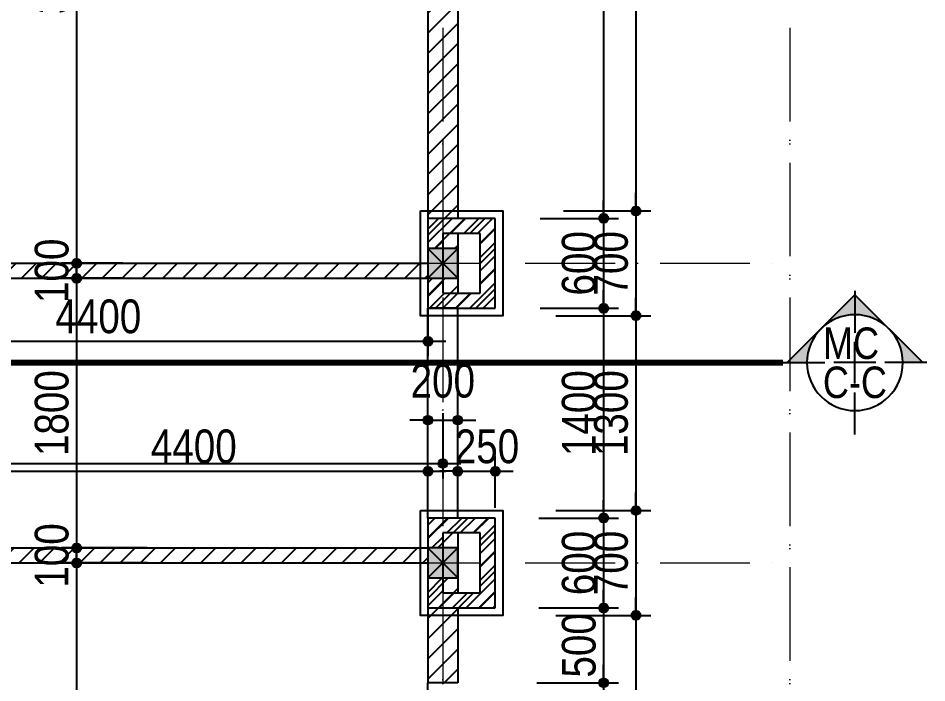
# Model space of a CAD drawing. Header units: millimetres. Extents: x 1201 to 176852, y 279 to 65351.
# Drawn here: x 36094 to 42160, y 15748 to 20184 of the extents above; entities that cross this region are included whole.
import ezdxf
from ezdxf.enums import TextEntityAlignment as Align

# ---------------------------------------------------------------- set-up
doc = ezdxf.new("R2010")
doc.units = ezdxf.units.MM
doc.linetypes.add('ACAD_ISO10W100', pattern=[18, 12, -3, 0, -3])
doc.linetypes.add('DASHED2', pattern=[0.375, 0.25, -0.125])
for name, color, linetype in [('009', 251, 'Continuous'), ('daucat', 220, 'Continuous'), ('DIM', 1, 'Continuous'), ('KYHIEU', 3, 'Continuous'), ('MEDIUM', 2, 'Continuous'), ('TUONG', 131, 'Continuous'), ('WALL', 4, 'Continuous')]:
    doc.layers.add(name, color=color, linetype=linetype)
for name, color, linetype, lineweight in [('CAY', 84, 'Continuous', 5), ('NET-THAY', 2, 'Continuous', 13), ('TRUC', 24, 'Continuous', 0)]:
    doc.layers.add(name, color=color, linetype=linetype, lineweight=lineweight)
doc.styles.add('HEL-CONDENSE', font='')
doc.styles.add('VNI-HELVE-CONDENSE', font='')
doc.styles.get('HEL-CONDENSE').set_extended_font_data('VNI-Helve-Condense')
doc.styles.get('VNI-HELVE-CONDENSE').set_extended_font_data('VNI-Helve-Condense')
doc.dimstyles.new('D100', dxfattribs={"dimtxt": 225, "dimasz": 1.2, "dimexe": 100, "dimexo": 0, "dimgap": 50, "dimtad": 1, "dimdec": 0, "dimzin": 13, "dimdsep": 46, "dimtxsty": 'HEL-CONDENSE', "dimblk": 'D50', "dimcen": 0, "dimclrd": 1, "dimclre": 1, "dimclrt": 7, "dimadec": 0, "dimazin": 0, "dimtfac": 1, "dimtdec": 0, "dimtmove": 0, "dimatfit": 3, "dimldrblk": 'D50', "dimfxl": 1, "dimtolj": 1, "dimtzin": 13, "dimarcsym": 0})
pattern_1 = [(45, (-1293494.614, -402769.946), (-44.9012806, 44.9012806), [])]
pattern_2 = [(45, (-1293072.07, -361212.86), (-67.351921, 67.351921), [])]

# ---------------------------------------------------------------- blocks, each defined once
blk = doc.blocks.new('A$C225A2996')
at = {"layer": 'WALL'}
blk.add_hatch(color=4, dxfattribs=at).paths.add_polyline_path([(531.4, 81.6), (731.4, 81.6), (731.4, 281.6), (531.4, 281.6)])
at = {"layer": 'WALL', "color": 4}
for p, q in [((531.4, 281.6), (731.4, 81.6)), ((531.4, 81.6), (731.4, 281.6))]:
    blk.add_line(p, q, dxfattribs=at)
blk.add_lwpolyline([(531.4, 81.6), (731.4, 81.6), (731.4, 281.6), (531.4, 281.6)], close=True, dxfattribs=at)
blk = doc.blocks.new('mc2')
at = {"layer": 'KYHIEU', "ltscale": 0.7}
h = blk.add_hatch(color=256, dxfattribs=at)
h.paths.add_polyline_path([(600, 400), (600, 565.7), (317.2, 282.8, -0.198912)])
h.paths.add_polyline_path([(200, 0, -0.198912), (317.2, 282.8), (34.3, 0)])
h.paths.add_polyline_path([(317.2, -282.8, -0.198912), (200, 0), (34.3, 0)])
h.paths.add_polyline_path([(600, -565.7), (600, -400, -0.198912), (317.2, -282.8)])
for p, q in [((600, 565.7), (34.3, 0)), ((600, 600), (600, 250)), ((600, -175), (600, 175)), ((0, 0), (350, 0)), ((600, -565.7), (34.3, 0)), ((775, 0), (425, 0)), ((1200, 0), (850, 0)), ((600, -600), (600, -250))]:
    blk.add_line(p, q, dxfattribs=at)
blk.add_circle((600, 0), 400, dxfattribs=at)
at = {"style": 'VNI-HELVE-CONDENSE'}
for height, p in [(300, (612, 182)), (225, (609, -187.5))]:
    blk.add_attdef('A', text='', height=height, dxfattribs=at).set_placement(p, align=Align.MIDDLE_CENTER)
blk = doc.blocks.new('D50')
at = {"layer": 'DIM'}
blk.add_hatch(color=256, dxfattribs=at).paths.add_polyline_path([(25, 0, 1), (-25, 0, 1)])
blk.add_line((25, 0), (100, 0), dxfattribs=at)
blk.add_circle((0, 0), 25, dxfattribs=at)
blk = doc.blocks.new('*D134')
at = {"layer": 'DEFPOINTS', "color": 0, "transparency": 16777216}
for p in [(39803.7, 22247.7), (39735.7, 18897.7), (40217.9, 18897.7)]:
    blk.add_point(p, dxfattribs=at)
at = {"layer": 'DIM', "color": 1, "lineweight": -2, "transparency": 16777216}
for p, q in [((39803.7, 22247.7), (40317.9, 22247.7)), ((40217.9, 22246.5), (40217.9, 18898.9)), ((39735.7, 18897.7), (40317.9, 18897.7))]:
    blk.add_line(p, q, dxfattribs=at)
at = {"layer": 'DIM', "color": 1, "lineweight": -2, "transparency": 16777216, "xscale": 1.199999999999999, "yscale": 1.199999999999999, "zscale": 1.199999999999999}
for p, rotation in [((40217.9, 22247.7), 90), ((40217.9, 18897.7), 270)]:
    blk.add_blockref('D50', p, dxfattribs=dict(at, rotation=rotation))
at = {"layer": 'DIM', "color": 7, "transparency": 16777216, "insert": (40053, 20572.7), "char_height": 225, "attachment_point": 5, "rotation": 90, "style": 'HEL-CONDENSE'}
blk.add_mtext('\\A1;3350', dxfattribs=at)
blk = doc.blocks.new('*D135')
at = {"layer": 'DEFPOINTS', "color": 0, "transparency": 16777216}
for p in [(39735.7, 18897.7), (39683, 18197.7), (40217.9, 18197.7)]:
    blk.add_point(p, dxfattribs=at)
at = {"layer": 'DIM', "color": 1, "lineweight": -2, "transparency": 16777216}
for p, q in [((39735.7, 18897.7), (40317.9, 18897.7)), ((40217.9, 18896.5), (40217.9, 18198.9)), ((39683, 18197.7), (40317.9, 18197.7))]:
    blk.add_line(p, q, dxfattribs=at)
at = {"layer": 'DIM', "color": 1, "lineweight": -2, "transparency": 16777216, "xscale": 1.199999999999999, "yscale": 1.199999999999999, "zscale": 1.199999999999999}
for p, rotation in [((40217.9, 18897.7), 90), ((40217.9, 18197.7), 270)]:
    blk.add_blockref('D50', p, dxfattribs=dict(at, rotation=rotation))
at = {"layer": 'DIM', "color": 7, "transparency": 16777216, "insert": (40053, 18547.7), "char_height": 225, "attachment_point": 5, "rotation": 90, "style": 'HEL-CONDENSE'}
blk.add_mtext('\\A1;700', dxfattribs=at)
blk = doc.blocks.new('*D136')
at = {"layer": 'DEFPOINTS', "color": 0, "transparency": 16777216}
for p in [(39683, 18197.7), (39683, 16897.7), (40217.9, 16897.7)]:
    blk.add_point(p, dxfattribs=at)
at = {"layer": 'DIM', "color": 1, "lineweight": -2, "transparency": 16777216}
for p, q in [((39683, 18197.7), (40317.9, 18197.7)), ((40217.9, 18196.5), (40217.9, 16898.9)), ((39683, 16897.7), (40317.9, 16897.7))]:
    blk.add_line(p, q, dxfattribs=at)
at = {"layer": 'DIM', "color": 1, "lineweight": -2, "transparency": 16777216, "xscale": 1.199999999999999, "yscale": 1.199999999999999, "zscale": 1.199999999999999}
for p, rotation in [((40217.9, 18197.7), 90), ((40217.9, 16897.7), 270)]:
    blk.add_blockref('D50', p, dxfattribs=dict(at, rotation=rotation))
at = {"layer": 'DIM', "color": 7, "transparency": 16777216, "insert": (40053, 17547.7), "char_height": 225, "attachment_point": 5, "rotation": 90, "style": 'HEL-CONDENSE'}
blk.add_mtext('\\A1;1300', dxfattribs=at)
blk = doc.blocks.new('*D137')
at = {"layer": 'DEFPOINTS', "color": 0, "transparency": 16777216}
for p in [(39683, 16897.7), (39683, 16197.7), (40217.9, 16197.7)]:
    blk.add_point(p, dxfattribs=at)
at = {"layer": 'DIM', "color": 1, "lineweight": -2, "transparency": 16777216}
for p, q in [((39683, 16897.7), (40317.9, 16897.7)), ((40217.9, 16896.5), (40217.9, 16198.9)), ((39683, 16197.7), (40317.9, 16197.7))]:
    blk.add_line(p, q, dxfattribs=at)
at = {"layer": 'DIM', "color": 1, "lineweight": -2, "transparency": 16777216, "xscale": 1.199999999999999, "yscale": 1.199999999999999, "zscale": 1.199999999999999}
for p, rotation in [((40217.9, 16897.7), 90), ((40217.9, 16197.7), 270)]:
    blk.add_blockref('D50', p, dxfattribs=dict(at, rotation=rotation))
at = {"layer": 'DIM', "color": 7, "transparency": 16777216, "insert": (40053, 16547.7), "char_height": 225, "attachment_point": 5, "rotation": 90, "style": 'HEL-CONDENSE'}
blk.add_mtext('\\A1;700', dxfattribs=at)
blk = doc.blocks.new('*D138')
at = {"layer": 'DEFPOINTS', "color": 0, "transparency": 16777216}
for p in [(39683, 16197.7), (39683, 12897.7), (40217.9, 12897.7)]:
    blk.add_point(p, dxfattribs=at)
at = {"layer": 'DIM', "color": 1, "lineweight": -2, "transparency": 16777216}
for p, q in [((39683, 16197.7), (40317.9, 16197.7)), ((40217.9, 16196.5), (40217.9, 12898.9)), ((39683, 12897.7), (40317.9, 12897.7))]:
    blk.add_line(p, q, dxfattribs=at)
at = {"layer": 'DIM', "color": 1, "lineweight": -2, "transparency": 16777216, "xscale": 1.199999999999999, "yscale": 1.199999999999999, "zscale": 1.199999999999999}
for p, rotation in [((40217.9, 16197.7), 90), ((40217.9, 12897.7), 270)]:
    blk.add_blockref('D50', p, dxfattribs=dict(at, rotation=rotation))
at = {"layer": 'DIM', "color": 7, "transparency": 16777216, "insert": (40053, 14547.7), "char_height": 225, "attachment_point": 5, "rotation": 90, "style": 'HEL-CONDENSE'}
blk.add_mtext('\\A1;3300', dxfattribs=at)
blk = doc.blocks.new('*D176')
at = {"layer": 'CAY', "color": 1, "lineweight": -2, "transparency": 16777216}
for p, q in [((5929.1, 17547.7), (5929.1, 17111.4)), ((38929.1, 17547.7), (38929.1, 17111.4)), ((5930.3, 17211.4), (38927.9, 17211.4))]:
    blk.add_line(p, q, dxfattribs=at)
at = {"layer": 'DEFPOINTS', "color": 0, "transparency": 16777216}
for p in [(5929.1, 17547.7), (38929.1, 17547.7), (38929.1, 17211.4)]:
    blk.add_point(p, dxfattribs=at)
at = {"layer": 'CAY', "color": 1, "lineweight": -2, "transparency": 16777216, "xscale": 1.199999999999999, "yscale": 1.199999999999999, "zscale": 1.199999999999999, "rotation": 180}
blk.add_blockref('D50', (5929.1, 17211.4), dxfattribs=at)
at = {"layer": 'CAY', "color": 1, "lineweight": -2, "transparency": 16777216, "xscale": 1.199999999999999, "yscale": 1.199999999999999, "zscale": 1.199999999999999}
blk.add_blockref('D50', (38929.1, 17211.4), dxfattribs=at)
at = {"layer": 'CAY', "color": 7, "transparency": 16777216, "insert": (22429.1, 17376.3), "char_height": 225, "attachment_point": 5, "style": 'HEL-CONDENSE'}
blk.add_mtext('\\A1;33000', dxfattribs=at)
blk = doc.blocks.new('*D623')
at = {"layer": 'DEFPOINTS', "color": 0, "transparency": 16777216}
for p in [(39579.2, 22297.7), (39579.2, 18847.7), (40002.8, 18847.7)]:
    blk.add_point(p, dxfattribs=at)
at = {"layer": 'DIM', "color": 1, "lineweight": -2, "transparency": 16777216}
for p, q in [((39579.2, 22297.7), (40102.8, 22297.7)), ((40002.8, 22296.5), (40002.8, 18848.9)), ((39579.2, 18847.7), (40102.8, 18847.7))]:
    blk.add_line(p, q, dxfattribs=at)
at = {"layer": 'DIM', "color": 1, "lineweight": -2, "transparency": 16777216, "xscale": 1.199999999999999, "yscale": 1.199999999999999, "zscale": 1.199999999999999}
for p, rotation in [((40002.8, 22297.7), 90), ((40002.8, 18847.7), 270)]:
    blk.add_blockref('D50', p, dxfattribs=dict(at, rotation=rotation))
at = {"layer": 'DIM', "color": 7, "transparency": 16777216, "insert": (39837.9, 20572.7), "char_height": 225, "attachment_point": 5, "rotation": 90, "style": 'HEL-CONDENSE'}
blk.add_mtext('\\A1;3450', dxfattribs=at)
blk = doc.blocks.new('*D624')
at = {"layer": 'DEFPOINTS', "color": 0, "transparency": 16777216}
for p in [(39579.2, 18847.7), (39579.2, 18247.7), (40002.8, 18247.7)]:
    blk.add_point(p, dxfattribs=at)
at = {"layer": 'DIM', "color": 1, "lineweight": -2, "transparency": 16777216}
for p, q in [((39579.2, 18847.7), (40102.8, 18847.7)), ((40002.8, 18846.5), (40002.8, 18248.9)), ((39579.2, 18247.7), (40102.8, 18247.7))]:
    blk.add_line(p, q, dxfattribs=at)
at = {"layer": 'DIM', "color": 1, "lineweight": -2, "transparency": 16777216, "xscale": 1.199999999999999, "yscale": 1.199999999999999, "zscale": 1.199999999999999}
for p, rotation in [((40002.8, 18847.7), 90), ((40002.8, 18247.7), 270)]:
    blk.add_blockref('D50', p, dxfattribs=dict(at, rotation=rotation))
at = {"layer": 'DIM', "color": 7, "transparency": 16777216, "insert": (39837.9, 18547.7), "char_height": 225, "attachment_point": 5, "rotation": 90, "style": 'HEL-CONDENSE'}
blk.add_mtext('\\A1;600', dxfattribs=at)
blk = doc.blocks.new('*D625')
at = {"layer": 'DEFPOINTS', "color": 0, "transparency": 16777216}
for p in [(39579.2, 18247.7), (39570, 16847.7), (40002.8, 16847.7)]:
    blk.add_point(p, dxfattribs=at)
at = {"layer": 'DIM', "color": 1, "lineweight": -2, "transparency": 16777216}
for p, q in [((39579.2, 18247.7), (40102.8, 18247.7)), ((40002.8, 18246.5), (40002.8, 16848.9)), ((39570, 16847.7), (40102.8, 16847.7))]:
    blk.add_line(p, q, dxfattribs=at)
at = {"layer": 'DIM', "color": 1, "lineweight": -2, "transparency": 16777216, "xscale": 1.199999999999999, "yscale": 1.199999999999999, "zscale": 1.199999999999999}
for p, rotation in [((40002.8, 18247.7), 90), ((40002.8, 16847.7), 270)]:
    blk.add_blockref('D50', p, dxfattribs=dict(at, rotation=rotation))
at = {"layer": 'DIM', "color": 7, "transparency": 16777216, "insert": (39837.9, 17547.7), "char_height": 225, "attachment_point": 5, "rotation": 90, "style": 'HEL-CONDENSE'}
blk.add_mtext('\\A1;1400', dxfattribs=at)
blk = doc.blocks.new('*D626')
at = {"layer": 'DEFPOINTS', "color": 0, "transparency": 16777216}
for p in [(39570, 16847.7), (39570, 16247.7), (40002.8, 16247.7)]:
    blk.add_point(p, dxfattribs=at)
at = {"layer": 'DIM', "color": 1, "lineweight": -2, "transparency": 16777216}
for p, q in [((39570, 16847.7), (40102.8, 16847.7)), ((40002.8, 16846.5), (40002.8, 16248.9)), ((39570, 16247.7), (40102.8, 16247.7))]:
    blk.add_line(p, q, dxfattribs=at)
at = {"layer": 'DIM', "color": 1, "lineweight": -2, "transparency": 16777216, "xscale": 1.199999999999999, "yscale": 1.199999999999999, "zscale": 1.199999999999999}
for p, rotation in [((40002.8, 16847.7), 90), ((40002.8, 16247.7), 270)]:
    blk.add_blockref('D50', p, dxfattribs=dict(at, rotation=rotation))
at = {"layer": 'DIM', "color": 7, "transparency": 16777216, "insert": (39837.9, 16547.7), "char_height": 225, "attachment_point": 5, "rotation": 90, "style": 'HEL-CONDENSE'}
blk.add_mtext('\\A1;600', dxfattribs=at)
blk = doc.blocks.new('*D627')
at = {"layer": 'DEFPOINTS', "color": 0, "transparency": 16777216}
for p in [(39570, 16247.7), (39556.7, 15747.7), (40002.8, 15747.7)]:
    blk.add_point(p, dxfattribs=at)
at = {"layer": 'DIM', "color": 1, "lineweight": -2, "transparency": 16777216}
for p, q in [((39570, 16247.7), (40102.8, 16247.7)), ((40002.8, 16246.5), (40002.8, 15748.9)), ((39556.7, 15747.7), (40102.8, 15747.7))]:
    blk.add_line(p, q, dxfattribs=at)
at = {"layer": 'DIM', "color": 1, "lineweight": -2, "transparency": 16777216, "xscale": 1.199999999999999, "yscale": 1.199999999999999, "zscale": 1.199999999999999}
for p, rotation in [((40002.8, 16247.7), 90), ((40002.8, 15747.7), 270)]:
    blk.add_blockref('D50', p, dxfattribs=dict(at, rotation=rotation))
at = {"layer": 'DIM', "color": 7, "transparency": 16777216, "insert": (39837.9, 15997.7), "char_height": 225, "attachment_point": 5, "rotation": 90, "style": 'HEL-CONDENSE'}
blk.add_mtext('\\A1;500', dxfattribs=at)
blk = doc.blocks.new('*D628')
at = {"layer": 'DEFPOINTS', "color": 0, "transparency": 16777216}
for p in [(39556.7, 15747.7), (39520.1, 13347.7), (40002.8, 13347.7)]:
    blk.add_point(p, dxfattribs=at)
at = {"layer": 'DIM', "color": 1, "lineweight": -2, "transparency": 16777216}
for p, q in [((39556.7, 15747.7), (40102.8, 15747.7)), ((40002.8, 15746.5), (40002.8, 13348.9)), ((39520.1, 13347.7), (40102.8, 13347.7))]:
    blk.add_line(p, q, dxfattribs=at)
at = {"layer": 'DIM', "color": 1, "lineweight": -2, "transparency": 16777216, "xscale": 1.199999999999999, "yscale": 1.199999999999999, "zscale": 1.199999999999999}
for p, rotation in [((40002.8, 15747.7), 90), ((40002.8, 13347.7), 270)]:
    blk.add_blockref('D50', p, dxfattribs=dict(at, rotation=rotation))
at = {"layer": 'DIM', "color": 7, "transparency": 16777216, "insert": (39837.9, 14547.7), "char_height": 225, "attachment_point": 5, "rotation": 90, "style": 'HEL-CONDENSE'}
blk.add_mtext('\\A1;2400', dxfattribs=at)
blk = doc.blocks.new('*D681')
at = {"layer": 'DEFPOINTS', "color": 0, "transparency": 16777216}
for p in [(36551.9, 22447.7), (36483.8, 18547.7), (36793.5, 18547.7)]:
    blk.add_point(p, dxfattribs=at)
at = {"layer": 'DIM', "color": 1, "lineweight": -2, "transparency": 16777216}
for p, q in [((36551.9, 22447.7), (36383.8, 22447.7)), ((36483.8, 22446.5), (36483.8, 18548.9)), ((36793.5, 18547.7), (36383.8, 18547.7))]:
    blk.add_line(p, q, dxfattribs=at)
at = {"layer": 'DIM', "color": 1, "lineweight": -2, "transparency": 16777216, "xscale": 1.199999999999999, "yscale": 1.199999999999999, "zscale": 1.199999999999999}
for p, rotation in [((36483.8, 22447.7), 90), ((36483.8, 18547.7), 270)]:
    blk.add_blockref('D50', p, dxfattribs=dict(at, rotation=rotation))
at = {"layer": 'DIM', "color": 7, "transparency": 16777216, "insert": (36318.9, 20497.7), "char_height": 225, "attachment_point": 5, "rotation": 90, "style": 'HEL-CONDENSE'}
blk.add_mtext('\\A1;3900', dxfattribs=at)
blk = doc.blocks.new('*D682')
at = {"layer": 'DEFPOINTS', "color": 0, "transparency": 16777216}
for p in [(36793.5, 18547.7), (36483.8, 18447.7), (36793.5, 18447.7)]:
    blk.add_point(p, dxfattribs=at)
at = {"layer": 'DIM', "color": 1, "lineweight": -2, "transparency": 16777216}
for p, q in [((36793.5, 18547.7), (36383.8, 18547.7)), ((36483.8, 18548.9), (36483.8, 18550.1)), ((36483.8, 18547.7), (36483.8, 18447.7)), ((36793.5, 18447.7), (36383.8, 18447.7)), ((36483.8, 18446.5), (36483.8, 18445.3))]:
    blk.add_line(p, q, dxfattribs=at)
at = {"layer": 'DIM', "color": 1, "lineweight": -2, "transparency": 16777216, "xscale": 1.199999999999999, "yscale": 1.199999999999999, "zscale": 1.199999999999999}
for p, rotation in [((36483.8, 18547.7), 270), ((36483.8, 18447.7), 90)]:
    blk.add_blockref('D50', p, dxfattribs=dict(at, rotation=rotation))
at = {"layer": 'DIM', "color": 7, "transparency": 16777216, "insert": (36318.9, 18497.7), "char_height": 225, "attachment_point": 5, "rotation": 90, "style": 'HEL-CONDENSE'}
blk.add_mtext('\\A1;100', dxfattribs=at)
blk = doc.blocks.new('*D683')
at = {"layer": 'DEFPOINTS', "color": 0, "transparency": 16777216}
for p in [(36793.5, 18447.7), (36483.8, 16647.7), (36955.7, 16647.7)]:
    blk.add_point(p, dxfattribs=at)
at = {"layer": 'DIM', "color": 1, "lineweight": -2, "transparency": 16777216}
for p, q in [((36793.5, 18447.7), (36383.8, 18447.7)), ((36483.8, 18446.5), (36483.8, 16648.9)), ((36955.7, 16647.7), (36383.8, 16647.7))]:
    blk.add_line(p, q, dxfattribs=at)
at = {"layer": 'DIM', "color": 1, "lineweight": -2, "transparency": 16777216, "xscale": 1.199999999999999, "yscale": 1.199999999999999, "zscale": 1.199999999999999}
for p, rotation in [((36483.8, 18447.7), 90), ((36483.8, 16647.7), 270)]:
    blk.add_blockref('D50', p, dxfattribs=dict(at, rotation=rotation))
at = {"layer": 'DIM', "color": 7, "transparency": 16777216, "insert": (36318.9, 17547.7), "char_height": 225, "attachment_point": 5, "rotation": 90, "style": 'HEL-CONDENSE'}
blk.add_mtext('\\A1;1800', dxfattribs=at)
blk = doc.blocks.new('*D684')
at = {"layer": 'DEFPOINTS', "color": 0, "transparency": 16777216}
for p in [(36955.7, 16647.7), (36483.8, 16547.7), (36955.7, 16547.7)]:
    blk.add_point(p, dxfattribs=at)
at = {"layer": 'DIM', "color": 1, "lineweight": -2, "transparency": 16777216}
for p, q in [((36955.7, 16647.7), (36383.8, 16647.7)), ((36483.8, 16648.9), (36483.8, 16650.1)), ((36483.8, 16647.7), (36483.8, 16547.7)), ((36955.7, 16547.7), (36383.8, 16547.7)), ((36483.8, 16546.5), (36483.8, 16545.3))]:
    blk.add_line(p, q, dxfattribs=at)
at = {"layer": 'DIM', "color": 1, "lineweight": -2, "transparency": 16777216, "xscale": 1.199999999999999, "yscale": 1.199999999999999, "zscale": 1.199999999999999}
for p, rotation in [((36483.8, 16647.7), 270), ((36483.8, 16547.7), 90)]:
    blk.add_blockref('D50', p, dxfattribs=dict(at, rotation=rotation))
at = {"layer": 'DIM', "color": 7, "transparency": 16777216, "insert": (36318.9, 16597.7), "char_height": 225, "attachment_point": 5, "rotation": 90, "style": 'HEL-CONDENSE'}
blk.add_mtext('\\A1;100', dxfattribs=at)
blk = doc.blocks.new('*D685')
at = {"layer": 'DEFPOINTS', "color": 0, "transparency": 16777216}
for p in [(36955.7, 16547.7), (36483.8, 8647.7), (36629.1, 8647.7)]:
    blk.add_point(p, dxfattribs=at)
at = {"layer": 'DIM', "color": 1, "lineweight": -2, "transparency": 16777216}
for p, q in [((36955.7, 16547.7), (36383.8, 16547.7)), ((36483.8, 16546.5), (36483.8, 8648.9)), ((36629.1, 8647.7), (36383.8, 8647.7))]:
    blk.add_line(p, q, dxfattribs=at)
at = {"layer": 'DIM', "color": 1, "lineweight": -2, "transparency": 16777216, "xscale": 1.199999999999999, "yscale": 1.199999999999999, "zscale": 1.199999999999999}
for p, rotation in [((36483.8, 16547.7), 90), ((36483.8, 8647.7), 270)]:
    blk.add_blockref('D50', p, dxfattribs=dict(at, rotation=rotation))
at = {"layer": 'DIM', "color": 7, "transparency": 16777216, "insert": (36318.9, 12597.7), "char_height": 225, "attachment_point": 5, "rotation": 90, "style": 'HEL-CONDENSE'}
blk.add_mtext('\\A1;7900', dxfattribs=at)
blk = doc.blocks.new('*D710')
at = {"layer": 'DEFPOINTS', "color": 0, "transparency": 16777216}
for p in [(38829.1, 17159.5), (38829.1, 16916.5), (34429.1, 16782.9)]:
    blk.add_point(p, dxfattribs=at)
at = {"layer": 'DIM', "color": 1, "lineweight": -2, "transparency": 16777216}
for p, q in [((34429.1, 16782.9), (34429.1, 17259.5)), ((38829.1, 16916.5), (38829.1, 17259.5)), ((34430.3, 17159.5), (38827.9, 17159.5))]:
    blk.add_line(p, q, dxfattribs=at)
at = {"layer": 'DIM', "color": 1, "lineweight": -2, "transparency": 16777216, "xscale": 1.199999999999999, "yscale": 1.199999999999999, "zscale": 1.199999999999999, "rotation": 180}
blk.add_blockref('D50', (34429.1, 17159.5), dxfattribs=at)
at = {"layer": 'DIM', "color": 1, "lineweight": -2, "transparency": 16777216, "xscale": 1.199999999999999, "yscale": 1.199999999999999, "zscale": 1.199999999999999}
blk.add_blockref('D50', (38829.1, 17159.5), dxfattribs=at)
at = {"layer": 'DIM', "color": 7, "transparency": 16777216, "insert": (37266.6, 17324.4), "char_height": 225, "attachment_point": 5, "style": 'HEL-CONDENSE'}
blk.add_mtext('\\A1;4400', dxfattribs=at)
blk = doc.blocks.new('*D711')
at = {"layer": 'DEFPOINTS', "color": 0, "transparency": 16777216}
for p in [(39029.1, 17500.8), (38829.1, 17257.9), (39029.1, 17257.9)]:
    blk.add_point(p, dxfattribs=at)
at = {"layer": 'DIM', "color": 1, "lineweight": -2, "transparency": 16777216}
for p, q in [((38829.1, 17257.9), (38829.1, 17600.8)), ((39029.1, 17257.9), (39029.1, 17600.8)), ((38830.3, 17500.8), (39027.9, 17500.8))]:
    blk.add_line(p, q, dxfattribs=at)
at = {"layer": 'DIM', "color": 1, "lineweight": -2, "transparency": 16777216, "xscale": 1.199999999999999, "yscale": 1.199999999999999, "zscale": 1.199999999999999, "rotation": 180}
blk.add_blockref('D50', (38829.1, 17500.8), dxfattribs=at)
at = {"layer": 'DIM', "color": 1, "lineweight": -2, "transparency": 16777216, "xscale": 1.199999999999999, "yscale": 1.199999999999999, "zscale": 1.199999999999999}
blk.add_blockref('D50', (39029.1, 17500.8), dxfattribs=at)
at = {"layer": 'DIM', "color": 7, "transparency": 16777216, "insert": (38929.1, 17762.5), "char_height": 225, "attachment_point": 5, "style": 'HEL-CONDENSE'}
blk.add_mtext('\\A1;200', dxfattribs=at)
blk = doc.blocks.new('*D712')
at = {"layer": 'DEFPOINTS', "color": 0, "transparency": 16777216}
for p in [(39279.1, 17159.5), (39029.1, 16916.5), (39279.1, 16916.5)]:
    blk.add_point(p, dxfattribs=at)
at = {"layer": 'DIM', "color": 1, "lineweight": -2, "transparency": 16777216}
for p, q in [((39029.1, 16916.5), (39029.1, 17259.5)), ((39279.1, 16916.5), (39279.1, 17259.5)), ((39030.3, 17159.5), (39277.9, 17159.5))]:
    blk.add_line(p, q, dxfattribs=at)
at = {"layer": 'DIM', "color": 1, "lineweight": -2, "transparency": 16777216, "xscale": 1.199999999999999, "yscale": 1.199999999999999, "zscale": 1.199999999999999, "rotation": 180}
blk.add_blockref('D50', (39029.1, 17159.5), dxfattribs=at)
at = {"layer": 'DIM', "color": 1, "lineweight": -2, "transparency": 16777216, "xscale": 1.199999999999999, "yscale": 1.199999999999999, "zscale": 1.199999999999999}
blk.add_blockref('D50', (39279.1, 17159.5), dxfattribs=at)
at = {"layer": 'DIM', "color": 7, "transparency": 16777216, "insert": (39223.8, 17324.4), "char_height": 225, "attachment_point": 5, "style": 'HEL-CONDENSE'}
blk.add_mtext('\\A1;250', dxfattribs=at)
blk = doc.blocks.new('*D546')
at = {"layer": 'DEFPOINTS', "color": 0, "linetype": 'Continuous', "transparency": 16777216}
for p in [(34429.1, 18447.7), (38829.1, 18447.7), (38829.1, 18027.2)]:
    blk.add_point(p, dxfattribs=at)
at = {"layer": 'DIM', "color": 1, "linetype": 'Continuous', "lineweight": -2, "transparency": 16777216}
for p, q in [((34429.1, 18447.7), (34429.1, 17927.2)), ((38829.1, 18447.7), (38829.1, 17927.2)), ((34430.3, 18027.2), (38827.9, 18027.2))]:
    blk.add_line(p, q, dxfattribs=at)
at = {"layer": 'DIM', "color": 1, "linetype": 'Continuous', "lineweight": -2, "transparency": 16777216, "xscale": 1.199999999999999, "yscale": 1.199999999999999, "zscale": 1.199999999999999, "rotation": 180}
blk.add_blockref('D50', (34429.1, 18027.2), dxfattribs=at)
at = {"layer": 'DIM', "color": 1, "linetype": 'Continuous', "lineweight": -2, "transparency": 16777216, "xscale": 1.199999999999999, "yscale": 1.199999999999999, "zscale": 1.199999999999999}
blk.add_blockref('D50', (38829.1, 18027.2), dxfattribs=at)
at = {"layer": 'DIM', "color": 7, "linetype": 'Continuous', "transparency": 16777216, "insert": (36629.1, 18192.1), "char_height": 225, "attachment_point": 5, "style": 'HEL-CONDENSE'}
blk.add_mtext('\\A1;4400', dxfattribs=at)

msp = doc.modelspace()

# ---------------------------------------------------------------- hatches: boundary and pattern name
at = {"layer": '009'}
h = msp.add_hatch(dxfattribs=at)
h.set_pattern_fill('ANSI31', color=256, scale=30, style=0)
h.set_pattern_definition(pattern_2)
h.paths.add_polyline_path([(38829.078, 22647.694), (38629.078, 22647.694), (38629.078, 22797.694), (39179.078, 22797.694), (39179.078, 22397.694), (39029.078, 22397.694), (39029.078, 22447.694), (38829.078, 22447.694), (38829.078, 22022.2), (39029.078, 22022.2), (39029.078, 22297.694), (39279.078, 22297.694), (39279.078, 22897.694), (38729.078, 22897.694), (38529.078, 22897.694), (38529.078, 22647.694), (38141.45, 22647.694), (38141.45, 22447.694), (38829.078, 22447.694)])
h.paths.add_polyline_path([(39029.078, 22022.2), (38829.078, 22022.2), (38829.078, 18647.694), (39029.078, 18647.694), (39029.078, 18747.694), (39179.078, 18747.694), (39179.078, 18347.694), (39029.078, 18347.694), (39029.078, 18447.694), (38829.078, 18447.694), (38829.078, 18247.694), (39029.078, 18247.694), (39279.078, 18247.694), (39279.078, 18847.694), (39029.078, 18847.694)])
h.paths.add_polyline_path([(39279.078, 16847.694), (39029.078, 16847.694), (38829.078, 16847.694), (38829.078, 16647.694), (39029.078, 16647.694), (39029.078, 16747.694), (39179.078, 16747.694), (39179.078, 16347.694), (39029.078, 16347.694), (39029.078, 16447.694), (38829.078, 16447.694), (38829.078, 15747.694), (39029.078, 15747.694), (39029.078, 16247.694), (39279.078, 16247.694)])
h.paths.add_polyline_path([(38829.078, 16647.694), (34429.078, 16647.694), (34429.078, 16547.694), (38829.078, 16547.694)])
h.paths.add_polyline_path([(36147.712, 16332.344), (36147.712, 16863.044), (36490.012, 16863.044), (36490.012, 16332.344)], flags=9)
h = msp.add_hatch(dxfattribs=at)
h.set_pattern_fill('ANSI31', color=256, scale=20, style=0)
h.set_pattern_definition(pattern_1)
h.paths.add_polyline_path([(38529.078, 22897.694), (38529.078, 22297.694), (39279.078, 22297.694), (39279.078, 22897.694)])
h.paths.add_polyline_path([(39179.078, 22797.694), (39179.078, 22397.694), (38629.078, 22397.694), (38629.078, 22797.694)], flags=16)
h.paths.add_polyline_path([(39029.078, 22647.694), (39029.078, 22447.694), (38829.078, 22447.694), (38829.078, 22647.694)], flags=0)
h.paths.add_polyline_path([(39279.078, 18847.694), (38829.078, 18847.694), (38829.078, 18647.694), (38929.078, 18647.694), (38929.078, 18747.694), (39179.078, 18747.694), (39179.078, 18347.694), (38929.078, 18347.694), (38929.078, 18447.694), (38829.078, 18447.694), (38829.078, 18247.694), (39279.078, 18247.694)])
h = msp.add_hatch(dxfattribs=at)
h.set_pattern_fill('ANSI31', color=256, scale=30, style=0)
h.set_pattern_definition(pattern_2)
h.paths.add_polyline_path([(32829.078, 22647.694), (32729.078, 22647.694), (32729.078, 22747.694), (33129.078, 22747.694), (33129.078, 22647.694), (33029.078, 22647.694), (33029.078, 22447.694), (33604.696, 22447.694), (33604.696, 22647.694), (33229.078, 22647.694), (33229.078, 22847.694), (32629.078, 22847.694), (32629.078, 22647.694), (32349.087, 22647.694), (32349.087, 22447.694), (32829.078, 22447.694)])
h.paths.add_polyline_path([(32349.087, 22647.694), (32129.078, 22647.694), (32129.078, 22447.694), (32349.087, 22447.694)])
h.paths.add_polyline_path([(32929.078, 22022.2), (32829.078, 22022.2), (32829.078, 18647.694), (32929.078, 18647.694)])
h.paths.add_polyline_path([(32829.078, 18547.694), (31429.078, 18547.694), (30029.078, 18547.694), (30029.078, 18447.694), (31429.078, 18447.694), (32829.078, 18447.694)])
h.paths.add_polyline_path([(33229.078, 18547.694), (33029.078, 18547.694), (33029.078, 18447.694), (33229.078, 18447.694)])
h.paths.add_polyline_path([(38829.078, 18547.694), (34429.078, 18547.694), (34429.078, 18447.694), (38829.078, 18447.694)])
h.paths.add_polyline_path([(36679.078, 22647.694), (36179.078, 22647.694), (36179.078, 22847.694), (35579.078, 22847.694), (35579.078, 22647.694), (35079.078, 22647.694), (35079.078, 22447.694), (36679.078, 22447.694)])
h.paths.add_polyline_path([(35679.078, 22647.694), (35679.078, 22747.694), (36079.078, 22747.694), (36079.078, 22647.694)], flags=17)
h.paths.add_polyline_path([(36147.712, 18232.344), (36147.712, 18763.044), (36490.012, 18763.044), (36490.012, 18232.344)], flags=9)
h.paths.add_polyline_path([(36147.712, 22277.844), (36147.712, 22817.544), (36490.012, 22817.544), (36490.012, 22277.844)], flags=9)
h = msp.add_hatch(dxfattribs=at)
h.set_pattern_fill('ANSI31', color=256, scale=20, style=0)
h.set_pattern_definition(pattern_1)
h.paths.add_polyline_path([(38829.078, 16847.694), (38829.078, 16647.694), (38929.078, 16647.694), (38929.078, 16747.694), (39179.078, 16747.694), (39179.078, 16347.694), (38929.078, 16347.694), (38929.078, 16447.694), (38829.078, 16447.694), (38829.078, 16247.694), (39279.078, 16247.694), (39279.078, 16847.694)])
h.paths.add_polyline_path([(38829.078, 12847.694), (38829.078, 12647.694), (38929.078, 12647.694), (38929.078, 12747.694), (39179.078, 12747.694), (39179.078, 12347.694), (38929.078, 12347.694), (38929.078, 12447.694), (38829.078, 12447.694), (38829.078, 12247.694), (39279.078, 12247.694), (39279.078, 12847.694)])

# ---------------------------------------------------------------- linework, layer by layer
at = {"layer": 'daucat', "linetype": 'DASHED2', "ltscale": 2000, "const_width": 40}
msp.add_lwpolyline([(1354.386, 17884.705), (41200.245, 17884.705)], dxfattribs=at)
at = {"layer": 'MEDIUM'}
for p, q in [((38829.078, 16847.694), (38829.078, 18247.694)), ((39029.078, 16847.694), (39029.078, 18247.694)), ((38829.078, 13347.694), (38829.078, 15747.694))]:
    msp.add_line(p, q, dxfattribs=at)
at = {"layer": 'NET-THAY', "linetype": 'ByBlock', "lineweight": -2}
for points in [[(38779.078, 18897.694), (39329.078, 18897.694), (39329.078, 18197.694), (38779.078, 18197.694)], [(38779.078, 16897.694), (39329.078, 16897.694), (39329.078, 16197.694), (38779.078, 16197.694)]]:
    msp.add_lwpolyline(points, close=True, dxfattribs=at)
at = {"layer": 'TRUC', "linetype": 'ACAD_ISO10W100', "ltscale": 50}
for points in [[(3475.094, 24619.951), (41245.405, 24619.951), (41245.405, 3517.922), (3475.094, 3517.922)], [(3475.094, 24594.951), (41245.405, 24594.951), (41245.405, 3517.922), (3475.094, 3517.922)]]:
    msp.add_lwpolyline(points, close=True, dxfattribs=at)
at = {"layer": 'TRUC', "linetype": 'DASHED2', "ltscale": 1000}
msp.add_lwpolyline([(38929.078, 24619.951), (38929.078, 8847.694)], dxfattribs=at)
at = {"layer": 'TRUC', "linetype": 'ACAD_ISO10W100', "ltscale": 50}
for points in [[(38929.078, 24619.951), (38929.078, 8847.694)], [(38929.078, 24594.951), (38929.078, 3517.922)], [(3475.094, 18547.694), (41245.405, 18547.694)], [(3475.094, 18547.694), (41245.405, 18547.694)], [(3475.094, 16547.694), (41245.405, 16547.694)], [(3475.094, 16547.694), (41245.405, 16547.694)]]:
    msp.add_lwpolyline(points, dxfattribs=at)
at = {"layer": 'TUONG'}
for p, q in [((39029.078, 22297.694), (39029.078, 18847.694)), ((38829.078, 18847.694), (38829.078, 18247.694)), ((39279.078, 18847.694), (38829.078, 18847.694)), ((38829.078, 18847.694), (38829.078, 18247.694)), ((39279.078, 18847.694), (39029.078, 18847.694)), ((39279.078, 18247.694), (39279.078, 18847.694)), ((39279.078, 18247.694), (39279.078, 18847.694)), ((38929.078, 18747.694), (38929.078, 18347.694)), ((39179.078, 18747.694), (38929.078, 18747.694)), ((39029.078, 18747.694), (39029.078, 18347.694)), ((39179.078, 18747.694), (39029.078, 18747.694)), ((39179.078, 18347.694), (39179.078, 18747.694)), ((39179.078, 18347.694), (39179.078, 18747.694)), ((38929.078, 18347.694), (39179.078, 18347.694)), ((39029.078, 18347.694), (39179.078, 18347.694)), ((38829.078, 18247.694), (39279.078, 18247.694)), ((39029.078, 18247.694), (39029.078, 18247.694)), ((39029.078, 18247.694), (39279.078, 18247.694)), ((38829.078, 16847.694), (38829.078, 16247.694)), ((39279.078, 16847.694), (38829.078, 16847.694)), ((39279.078, 16847.694), (39029.078, 16847.694)), ((39279.078, 16247.694), (39279.078, 16847.694)), ((39279.078, 16247.694), (39279.078, 16847.694)), ((38929.078, 16747.694), (38929.078, 16347.694)), ((39179.078, 16747.694), (38929.078, 16747.694)), ((39179.078, 16747.694), (39029.078, 16747.694)), ((39179.078, 16347.694), (39179.078, 16747.694)), ((39179.078, 16347.694), (39179.078, 16747.694)), ((38929.078, 16347.694), (39179.078, 16347.694)), ((39029.078, 16347.694), (39179.078, 16347.694)), ((38829.078, 16247.694), (39279.078, 16247.694)), ((39029.078, 16247.694), (39279.078, 16247.694)), ((39029.078, 15747.694), (38829.078, 15747.694))]:
    msp.add_line(p, q, dxfattribs=at)
for points in [[(38829.078, 22447.694), (38829.078, 18247.694)], [(34429.078, 18547.694), (38829.078, 18547.694)], [(34429.078, 18447.694), (38829.078, 18447.694)], [(39029.078, 18247.694), (38829.078, 18247.694)], [(38829.078, 16847.694), (38829.078, 15747.694)], [(39029.078, 16847.694), (38829.078, 16847.694)], [(39029.078, 16847.694), (39029.078, 16847.694)], [(39029.078, 16747.694), (39029.078, 16347.694)], [(34429.078, 16647.694), (38829.078, 16647.694)], [(34429.078, 16547.694), (38829.078, 16547.694)], [(39029.078, 16247.694), (39029.078, 15747.694)]]:
    msp.add_lwpolyline(points, dxfattribs=at)

# ---------------------------------------------------------------- block references
at = {"layer": 'KYHIEU', "ltscale": 0.7}
ref = msp.add_blockref('mc2', (41680.245, 18364.705), dxfattribs=dict(at, xscale=-0.8000000007450581, yscale=0.7999999995809048, zscale=0.8, rotation=90))
ref.add_attrib('A', 'MC', dxfattribs={"layer": '0', "height": 210, "style": 'VNI-HELVE-CONDENSE'}).set_placement((41654.439, 18014.426), align=Align.MIDDLE_CENTER)
ref.add_attrib('A', 'C-C', dxfattribs={"layer": '0', "height": 210, "style": 'VNI-HELVE-CONDENSE'}).set_placement((41680.245, 17753.492), align=Align.MIDDLE_CENTER)
at = {"layer": 'TUONG', "color": 4}
for p in [(38297.688, 18366.061), (38297.688, 18366.061), (38297.688, 16366.061), (38297.688, 16366.061)]:
    msp.add_blockref('A$C225A2996', p, dxfattribs=at)

# ---------------------------------------------------------------- dimensions: what is measured, and where the dimension line sits
at = {"layer": 'CAY'}
dim = msp.add_linear_dim(base=(38929.078, 17211.362), p1=(5929.078, 17547.694), p2=(38929.078, 17547.694), dimstyle='D100', dxfattribs=at)
dim.commit()
dim.dimension.update_dxf_attribs({"geometry": '*D176', "text_midpoint": (22429.078, 17376.262)})
at = {"layer": 'DIM'}
for base, p1, p2, picture, middle in [((36483.762, 18547.694), (36551.942, 22447.694), (36793.546, 18547.694), '*D681', (36318.862, 20497.694)), ((40002.766, 18847.694), (39579.207, 22297.694), (39579.207, 18847.694), '*D623', (39837.866, 20572.694)), ((40217.873, 18897.694), (39803.68, 22247.694), (39735.74, 18897.694), '*D134', (40052.973, 20572.694)), ((40217.873, 18197.694), (39735.74, 18897.694), (39682.977, 18197.694), '*D135', (40052.973, 18547.694)), ((40002.766, 18247.694), (39579.207, 18847.694), (39579.207, 18247.694), '*D624', (39837.866, 18547.694)), ((36483.762, 16647.694), (36793.546, 18447.694), (36955.677, 16647.694), '*D683', (36318.862, 17547.694)), ((40002.766, 16847.694), (39579.207, 18247.694), (39570.047, 16847.694), '*D625', (39837.866, 17547.694)), ((40217.873, 16897.694), (39682.977, 18197.694), (39682.977, 16897.694), '*D136', (40052.973, 17547.694)), ((40217.873, 16197.694), (39682.977, 16897.694), (39682.977, 16197.694), '*D137', (40052.973, 16547.694)), ((40002.766, 16247.694), (39570.047, 16847.694), (39570.047, 16247.694), '*D626', (39837.866, 16547.694)), ((36483.762, 8647.694), (36955.677, 16547.694), (36629.078, 8647.694), '*D685', (36318.862, 12597.694)), ((40217.873, 12897.694), (39682.977, 16197.694), (39682.977, 12897.694), '*D138', (40052.973, 14547.694)), ((40002.766, 13347.694), (39556.674, 15747.694), (39520.056, 13347.694), '*D628', (39837.866, 14547.694))]:
    dim = msp.add_linear_dim(base=base, p1=p1, p2=p2, angle=90, dimstyle='D100', override={"dimtmove": 1}, dxfattribs=at)
    dim.commit()
    dim.dimension.update_dxf_attribs({"geometry": picture, "text_midpoint": middle})
for base, p1, p2, picture, middle in [((36483.762, 18447.694), (36793.546, 18547.694), (36793.546, 18447.694), '*D682', (36483.762, 18497.694)), ((36483.762, 16547.694), (36955.677, 16647.694), (36955.677, 16547.694), '*D684', (36483.762, 16597.694)), ((40002.766, 15747.694), (39570.047, 16247.694), (39556.674, 15747.694), '*D627', (40002.766, 15997.694))]:
    dim = msp.add_linear_dim(base=base, p1=p1, p2=p2, angle=90, dimstyle='D100', override={"dimtmove": 1}, dxfattribs=at)
    dim.commit()
    dim.dimension.update_dxf_attribs({"geometry": picture, "text_midpoint": middle, "dimtype": 160})
at = {"layer": 'DIM', "linetype": 'Continuous'}
dim = msp.add_linear_dim(base=(38829.078, 18027.164), p1=(34429.078, 18447.694), p2=(38829.078, 18447.694), dimstyle='D100', override={"dimtmove": 1}, dxfattribs=at)
dim.commit()
dim.dimension.update_dxf_attribs({"geometry": '*D546', "text_midpoint": (36629.078, 18192.064)})
at = {"layer": 'DIM'}
for base, p1, p2, picture, middle in [((39029.078, 17500.809), (38829.078, 17257.875), (39029.078, 17257.875), '*D711', (38929.078, 17597.554)), ((38829.078, 17159.466), (34429.078, 16782.908), (38829.078, 16916.532), '*D710', (37266.575, 17159.466)), ((39279.078, 17159.466), (39029.078, 16916.532), (39279.078, 16916.532), '*D712', (39223.792, 17159.466))]:
    dim = msp.add_linear_dim(base=base, p1=p1, p2=p2, dimstyle='D100', override={"dimtmove": 1}, dxfattribs=at)
    dim.commit()
    dim.dimension.update_dxf_attribs({"geometry": picture, "text_midpoint": middle, "dimtype": 160})

doc.saveas('drawing.dxf')
